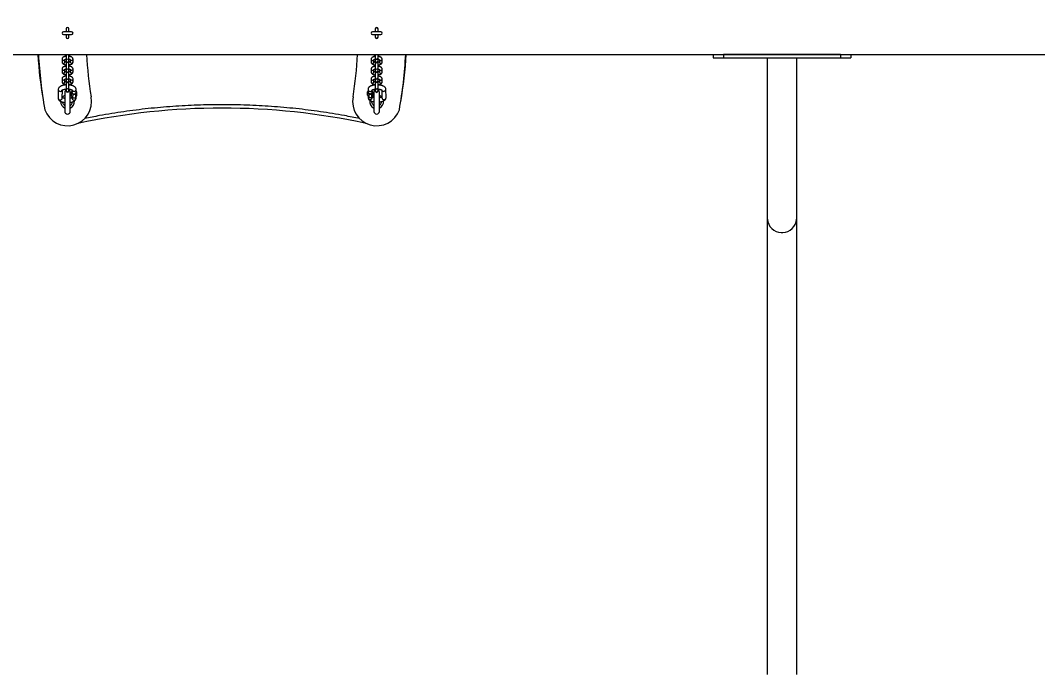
# Model space of a CAD drawing. Header units: millimetres. Extents: x 7072 to 16720, y -5282 to 3540.
# Drawn here: x 10163 to 11644, y -993 to -40 of the extents above; entities that cross this region are included whole.
import ezdxf

# ---------------------------------------------------------------- set-up
doc = ezdxf.new("R2010")
doc.units = ezdxf.units.MM
for name, color, linetype in [('DIKOM_ОБЪЕКТ', 7, 'Continuous'), ('DIKOM_РАЗМЕР_ЗОНА', 7, 'Continuous'), ('DIKOM_РАЗМЕР_ОБЪЕКТА', 7, 'Continuous')]:
    doc.layers.add(name, color=color, linetype=linetype)
doc.styles.add('style1', font='arial.ttf', dxfattribs={"width": 0.8})
doc.dimstyles.new('1-50', dxfattribs={"dimtxt": 300, "dimasz": 200, "dimexe": 100, "dimexo": 0, "dimgap": 100, "dimtad": 1, "dimtxsty": 'style1', "dimcen": 200, "dimclrd": 7, "dimclre": 7, "dimclrt": 7, "dimadec": 1, "dimazin": 2, "dimtfac": 1, "dimtmove": 0, "dimatfit": 2, "dimfxl": 0, "dimlwd": 25, "dimlwe": 18, "dimarcsym": 0})

# ---------------------------------------------------------------- blocks, each defined once
blk = doc.blocks.new('*D12')
at = {"layer": 'Defpoints', "color": 0, "transparency": 16777216}
for p in [(8142.7, 990.2), (13719.8, 990.2), (13433.3, -2520.2)]:
    blk.add_point(p, dxfattribs=at)
at = {"layer": 'DIKOM_РАЗМЕР_ОБЪЕКТА', "color": 7, "lineweight": 18, "transparency": 16777216}
for p, q in [((13719.8, 990.2), (8042.7, 990.2)), ((13433.3, -2520.2), (8042.7, -2520.2))]:
    blk.add_line(p, q, dxfattribs=at)
at = {"layer": 'DIKOM_РАЗМЕР_ОБЪЕКТА', "color": 7, "lineweight": 25, "transparency": 16777216}
blk.add_line((8142.7, -2320.2), (8142.7, 790.2), dxfattribs=at)
at = {"layer": 'DIKOM_РАЗМЕР_ОБЪЕКТА', "color": 7, "transparency": 16777216}
for points in [[(8109.4, 790.2), (8176, 790.2), (8142.7, 990.2)], [(8109.4, -2320.2), (8176, -2320.2), (8142.7, -2520.2)]]:
    blk.add_solid(points, dxfattribs=at)
at = {"layer": 'DIKOM_РАЗМЕР_ОБЪЕКТА', "color": 7, "transparency": 16777216, "insert": (7889.4, -769.8), "char_height": 300, "attachment_point": 5, "rotation": 90, "style": 'style1'}
blk.add_mtext('3500', dxfattribs=at)
blk = doc.blocks.new('*D9')
at = {"layer": 'Defpoints', "color": 0, "transparency": 16777216}
for p in [(7522.1, 3540.2), (10508.7, 3540.2), (13173.7, -4520.2)]:
    blk.add_point(p, dxfattribs=at)
at = {"layer": 'DIKOM_РАЗМЕР_ЗОНА', "color": 7, "lineweight": 18, "transparency": 16777216}
for p, q in [((10508.7, 3540.2), (7422.1, 3540.2)), ((13173.7, -4520.2), (7422.1, -4520.2))]:
    blk.add_line(p, q, dxfattribs=at)
at = {"layer": 'DIKOM_РАЗМЕР_ЗОНА', "color": 7, "lineweight": 25, "transparency": 16777216}
blk.add_line((7522.1, -4320.2), (7522.1, 3340.2), dxfattribs=at)
at = {"layer": 'DIKOM_РАЗМЕР_ЗОНА', "color": 7, "transparency": 16777216}
for points in [[(7488.7, 3340.2), (7555.4, 3340.2), (7522.1, 3540.2)], [(7488.7, -4320.2), (7555.4, -4320.2), (7522.1, -4520.2)]]:
    blk.add_solid(points, dxfattribs=at)
at = {"layer": 'DIKOM_РАЗМЕР_ЗОНА', "color": 7, "transparency": 16777216, "insert": (7268.9, -769.8), "char_height": 300, "attachment_point": 5, "rotation": 90, "style": 'style1'}
blk.add_mtext('8050', dxfattribs=at)
blk = doc.blocks.new('*D10')
at = {"layer": 'Defpoints', "color": 0, "transparency": 16777216}
for p in [(15219.8, -409.8), (9157.1, -867), (15219.8, -3762.7)]:
    blk.add_point(p, dxfattribs=at)
at = {"layer": 'DIKOM_РАЗМЕР_ОБЪЕКТА', "color": 7, "lineweight": 18, "transparency": 16777216}
for p, q in [((15219.8, -409.8), (15219.8, -3862.7)), ((9157.1, -867), (9157.1, -3862.7))]:
    blk.add_line(p, q, dxfattribs=at)
at = {"layer": 'DIKOM_РАЗМЕР_ОБЪЕКТА', "color": 7, "lineweight": 25, "transparency": 16777216}
blk.add_line((9357.1, -3762.7), (15019.8, -3762.7), dxfattribs=at)
at = {"layer": 'DIKOM_РАЗМЕР_ОБЪЕКТА', "color": 7, "transparency": 16777216}
for points in [[(9357.1, -3729.4), (9357.1, -3796.1), (9157.1, -3762.7)], [(15019.8, -3729.4), (15019.8, -3796.1), (15219.8, -3762.7)]]:
    blk.add_solid(points, dxfattribs=at)
at = {"layer": 'DIKOM_РАЗМЕР_ОБЪЕКТА', "color": 7, "transparency": 16777216, "insert": (13481.1, -3509.6), "char_height": 300, "attachment_point": 5, "style": 'style1'}
blk.add_mtext('6100', dxfattribs=at)
blk = doc.blocks.new('*D11')
at = {"layer": 'Defpoints', "color": 0, "transparency": 16777216}
for p in [(16719.8, -909.8), (9157.1, -2051), (16719.8, -5182.1)]:
    blk.add_point(p, dxfattribs=at)
at = {"layer": 'DIKOM_РАЗМЕР_ЗОНА', "color": 7, "lineweight": 18, "transparency": 16777216}
for p, q in [((16719.8, -909.8), (16719.8, -5282.1)), ((9157.1, -2051), (9157.1, -5282.1))]:
    blk.add_line(p, q, dxfattribs=at)
at = {"layer": 'DIKOM_РАЗМЕР_ЗОНА', "color": 7, "lineweight": 25, "transparency": 16777216}
blk.add_line((9357.1, -5182.1), (16519.8, -5182.1), dxfattribs=at)
at = {"layer": 'DIKOM_РАЗМЕР_ЗОНА', "color": 7, "transparency": 16777216}
for points in [[(9357.1, -5148.8), (9357.1, -5215.4), (9157.1, -5182.1)], [(16519.8, -5148.8), (16519.8, -5215.4), (16719.8, -5182.1)]]:
    blk.add_solid(points, dxfattribs=at)
at = {"layer": 'DIKOM_РАЗМЕР_ЗОНА', "color": 7, "transparency": 16777216, "insert": (13481.1, -4928.9), "char_height": 300, "attachment_point": 5, "style": 'style1'}
blk.add_mtext('7600', dxfattribs=at)

msp = doc.modelspace()

# ---------------------------------------------------------------- linework, layer by layer
at = {"layer": 'DIKOM_ОБЪЕКТ', "color": 7, "linetype": 'Continuous', "lineweight": 15}
for p, q in [((10237.753, -56.803), (10225.753, -56.803)), ((10229.753, -52.803), (10229.753, -56.803)), ((10233.753, -56.803), (10233.753, -52.803)), ((10687.753, -56.803), (10675.753, -56.803)), ((10679.753, -52.803), (10679.753, -56.803)), ((10683.753, -56.803), (10683.753, -52.803)), ((10225.753, -60.803), (10237.753, -60.803)), ((10229.753, -60.803), (10229.753, -64.803)), ((10233.753, -64.803), (10233.753, -60.803)), ((10675.753, -60.803), (10687.753, -60.803)), ((10679.753, -60.803), (10679.753, -64.803)), ((10683.753, -64.803), (10683.753, -60.803)), ((9646.772, -89.778), (13206.753, -89.778)), ((10223.753, -96.696), (10223.753, -101.004)), ((10227.753, -101.004), (10227.753, -97.241)), ((10229.753, -89.778), (10229.753, -95.116)), ((10229.753, -95.116), (10229.753, -99.424)), ((10229.753, -99.424), (10229.753, -99.824)), ((10229.753, -99.824), (10229.753, -109.476)), ((10233.753, -95.116), (10233.753, -89.778)), ((10233.753, -99.424), (10233.753, -95.116)), ((10233.753, -99.824), (10233.753, -99.424)), ((10233.753, -109.476), (10233.753, -99.824)), ((10235.753, -97.243), (10235.753, -101.004)), ((10239.753, -101.004), (10239.753, -96.696)), ((10673.753, -96.895), (10673.753, -101.203)), ((10677.753, -101.203), (10677.753, -97.44)), ((10679.753, -89.778), (10679.753, -95.316)), ((10679.753, -95.316), (10679.753, -99.624)), ((10679.753, -99.624), (10679.753, -100.023)), ((10679.753, -100.023), (10679.753, -109.675)), ((10683.753, -95.316), (10683.753, -89.778)), ((10683.753, -99.624), (10683.753, -95.316)), ((10683.753, -100.023), (10683.753, -99.624)), ((10683.753, -109.675), (10683.753, -100.023)), ((10685.753, -97.442), (10685.753, -101.203)), ((10689.753, -101.203), (10689.753, -96.895)), ((11171.753, -89.778), (11171.753, -94.778)), ((11171.753, -94.778), (11186.753, -94.778)), ((11186.753, -89.778), (11186.753, -94.778)), ((11356.753, -89.778), (11186.753, -89.778)), ((11186.753, -94.778), (11356.753, -94.778)), ((11250.753, -163.565), (11250.753, -94.778)), ((11292.753, -94.778), (11292.753, -163.565)), ((11356.753, -89.778), (11356.753, -94.778)), ((11356.753, -94.778), (11371.753, -94.778)), ((11371.753, -89.778), (11371.753, -94.778)), ((10223.753, -111.055), (10223.753, -115.363)), ((10227.753, -115.363), (10227.753, -111.6)), ((10229.753, -109.476), (10229.753, -113.783)), ((10229.753, -113.783), (10229.753, -114.183)), ((10229.753, -114.183), (10229.753, -123.835)), ((10233.753, -113.783), (10233.753, -109.476)), ((10233.753, -114.183), (10233.753, -113.783)), ((10233.753, -123.835), (10233.753, -114.183)), ((10235.753, -111.602), (10235.753, -115.363)), ((10239.753, -115.363), (10239.753, -111.055)), ((10673.753, -111.254), (10673.753, -115.562)), ((10677.753, -115.562), (10677.753, -111.8)), ((10679.753, -109.675), (10679.753, -113.983)), ((10679.753, -113.983), (10679.753, -114.383)), ((10679.753, -114.383), (10679.753, -124.034)), ((10683.753, -113.983), (10683.753, -109.675)), ((10683.753, -114.383), (10683.753, -113.983)), ((10683.753, -124.034), (10683.753, -114.383)), ((10685.753, -111.801), (10685.753, -115.562)), ((10689.753, -115.562), (10689.753, -111.254)), ((10223.753, -125.414), (10223.753, -129.722)), ((10227.753, -129.722), (10227.753, -125.959)), ((10229.753, -123.835), (10229.753, -128.142)), ((10229.753, -128.142), (10229.753, -128.542)), ((10229.753, -128.542), (10229.753, -138.194)), ((10233.753, -128.142), (10233.753, -123.835)), ((10233.753, -128.542), (10233.753, -128.142)), ((10233.753, -138.194), (10233.753, -128.542)), ((10235.753, -125.961), (10235.753, -129.722)), ((10239.753, -129.722), (10239.753, -125.414)), ((10673.753, -125.614), (10673.753, -129.921)), ((10677.753, -129.921), (10677.753, -126.159)), ((10679.753, -124.034), (10679.753, -128.342)), ((10679.753, -128.342), (10679.753, -128.742)), ((10679.753, -128.742), (10679.753, -138.393)), ((10683.753, -128.342), (10683.753, -124.034)), ((10683.753, -128.742), (10683.753, -128.342)), ((10683.753, -138.393), (10683.753, -128.742)), ((10685.753, -126.161), (10685.753, -129.921)), ((10689.753, -129.921), (10689.753, -125.614)), ((10218.324, -140.887), (10218.157, -153.387)), ((10224.156, -153.467), (10224.315, -141.62)), ((10227.753, -144.803), (10227.753, -172.803)), ((10229.753, -138.194), (10229.753, -142.502)), ((10229.753, -142.502), (10229.753, -142.902)), ((10233.753, -142.502), (10233.753, -138.194)), ((10233.753, -142.902), (10233.753, -142.502)), ((10235.753, -172.803), (10235.753, -144.803)), ((10237.249, -144.638), (10237.18, -149.785)), ((10238.297, -142.953), (10237.249, -144.638)), ((10237.249, -144.638), (10239.26, -147.884)), ((10238.315, -141.613), (10238.275, -144.606)), ((10239.26, -147.884), (10239.192, -153.031)), ((10239.26, -147.884), (10243.286, -147.893)), ((10243.286, -147.893), (10243.217, -153.04)), ((10243.286, -147.893), (10245.3, -144.655)), ((10244.274, -144.686), (10244.324, -141.01)), ((10245.3, -144.655), (10244.296, -143.035)), ((10245.231, -149.802), (10245.3, -144.655)), ((10669.209, -142.742), (10668.206, -144.369)), ((10668.206, -144.369), (10670.218, -147.632)), ((10668.275, -149.273), (10668.206, -144.369)), ((10669.183, -140.903), (10669.232, -144.406)), ((10670.218, -147.632), (10674.243, -147.626)), ((10670.218, -147.632), (10670.286, -152.536)), ((10674.243, -147.626), (10676.257, -144.358)), ((10674.243, -147.626), (10674.312, -152.53)), ((10675.231, -144.321), (10675.193, -141.596)), ((10676.257, -144.358), (10675.208, -142.656)), ((10676.257, -144.358), (10676.326, -149.262)), ((10677.753, -144.803), (10677.753, -172.803)), ((10679.753, -138.393), (10679.753, -142.701)), ((10679.753, -142.701), (10679.753, -143.101)), ((10683.753, -142.701), (10683.753, -138.393)), ((10683.753, -143.101), (10683.753, -142.701)), ((10685.753, -172.803), (10685.753, -144.803)), ((10689.193, -141.613), (10689.35, -152.784)), ((10695.349, -152.7), (10695.182, -140.791)), ((10227.05, -153.75), (10227.753, -153.09)), ((10236.22, -153.529), (10235.753, -153.09)), ((10237.18, -149.785), (10239.192, -153.031)), ((10238.184, -151.405), (10238.157, -153.429)), ((10239.192, -153.031), (10243.217, -153.04)), ((10243.217, -153.04), (10245.231, -149.802)), ((10244.156, -153.51), (10244.183, -151.487)), ((10668.275, -149.273), (10670.286, -152.536)), ((10669.324, -150.975), (10669.35, -152.812)), ((10670.286, -152.536), (10674.312, -152.53)), ((10674.312, -152.53), (10676.326, -149.262)), ((10675.35, -152.728), (10675.324, -150.889)), ((11250.753, -329.704), (11250.753, -163.565)), ((11292.753, -163.565), (11292.753, -329.704)), ((11250.753, -992.883), (11250.753, -329.704)), ((11292.753, -329.704), (11292.753, -992.883)), ((11270.753, -349.023), (11272.753, -349.023))]:
    msp.add_line(p, q, dxfattribs=at)
at = {"layer": 'DIKOM_ОБЪЕКТ', "color": 7, "linetype": 'Continuous', "lineweight": 15, "flags": 128}
for points in [[(10235.74, -149.632), (10237.429, -150.57), (10237.863, -150.886)], [(10675.327, -151.141), (10676.077, -150.57), (10677.766, -149.632)]]:
    msp.add_lwpolyline(points, dxfattribs=at)
at = {"layer": 'DIKOM_ОБЪЕКТ', "color": 7, "linetype": 'Continuous', "lineweight": 15}
for centre, radius, start, end in [((10225.753, -58.803), 2, 90, 270), ((10231.753, -52.803), 2, 0, 180), ((10237.753, -58.803), 2, 270, 90), ((10675.753, -58.803), 2, 90, 270), ((10681.753, -52.803), 2, 0, 180), ((10687.753, -58.803), 2, 270, 90), ((10231.753, -64.803), 2, 180, 0), ((10681.753, -64.803), 2, 180, 0), ((10746.595, -58.803), 558.861, 183.177246, 190.319227), ((10814.562, -58.816), 625.848, 182.835655, 190.276485), ((10225.765, -96.578), 2.016, 183.496278, 335.406887), ((10225.753, -100.911), 2.002, 182.653261, 357.346739), ((10231.753, -95.005), 2.003, 183.179534, 356.820466), ((10231.689, -99.355), 1.937, 182.047763, 271.903809), ((10231.753, -99.824), 2, 180, 0), ((10231.818, -99.355), 1.937, 268.092996, 357.962247), ((10237.753, -100.911), 2.002, 182.64881, 357.35119), ((10237.741, -96.579), 2.015, 204.882915, 356.828102), ((10838.361, -60.429), 579.564, 182.902674, 189.070623), ((10075.145, -60.429), 579.564, 350.929377, 357.097326), ((10675.765, -96.778), 2.016, 183.496278, 335.406887), ((10675.753, -101.092), 2.003, 183.178925, 356.821075), ((10681.753, -95.205), 2.003, 183.179534, 356.820466), ((10681.689, -99.555), 1.937, 182.038273, 271.913299), ((10681.753, -100.023), 2, 180, 0), ((10681.818, -99.555), 1.937, 268.093366, 357.961877), ((10687.753, -101.11), 2.002, 182.64881, 357.35119), ((10687.741, -96.778), 2.015, 204.888888, 356.82213), ((10098.944, -58.816), 625.848, 349.723515, 357.164345), ((10166.912, -58.803), 558.861, 349.680773, 356.822754), ((10225.767, -110.924), 2.018, 183.883749, 337.903049), ((10225.753, -115.27), 2.002, 182.653566, 357.346434), ((10231.753, -109.364), 2.003, 183.178925, 356.821075), ((10231.689, -113.714), 1.937, 182.048188, 271.904296), ((10231.753, -114.183), 2, 180, 0), ((10231.818, -113.714), 1.937, 268.092508, 357.961822), ((10237.753, -115.27), 2.002, 182.649115, 357.350885), ((10237.741, -110.938), 2.015, 204.881819, 356.829198), ((10675.765, -111.137), 2.016, 183.496278, 335.406887), ((10675.753, -115.451), 2.003, 183.179534, 356.820466), ((10681.753, -109.564), 2.003, 183.179534, 356.820466), ((10681.689, -113.914), 1.937, 182.037393, 271.914179), ((10681.753, -114.383), 2, 180, 0), ((10681.818, -113.914), 1.937, 268.092485, 357.962757), ((10687.753, -115.47), 2.002, 182.649115, 357.350885), ((10687.741, -111.137), 2.015, 204.887791, 356.823226), ((10225.767, -125.283), 2.018, 183.883227, 337.902713), ((10225.753, -129.629), 2.002, 182.653261, 357.346739), ((10231.753, -123.724), 2.003, 183.179534, 356.820466), ((10231.689, -128.073), 1.937, 182.047763, 271.903809), ((10231.753, -128.542), 2, 180, 0), ((10231.818, -128.074), 1.937, 268.092996, 357.962247), ((10237.753, -129.629), 2.002, 182.64881, 357.35119), ((10237.741, -125.297), 2.015, 204.882915, 356.828102), ((10675.767, -125.482), 2.018, 183.887289, 337.898651), ((10675.753, -129.81), 2.003, 183.179839, 356.820161), ((10681.753, -123.923), 2.003, 183.179534, 356.820466), ((10681.689, -128.273), 1.937, 182.037903, 271.913668), ((10681.753, -128.742), 2, 180, 0), ((10681.818, -128.273), 1.937, 268.092996, 357.962247), ((10687.753, -129.829), 2.002, 182.649725, 357.350275), ((10687.741, -125.497), 2.015, 204.888888, 356.82213), ((10221.208, -140.835), 2.884, 181.019373, 272.290646), ((10221.398, -140.746), 2.972, 268.558499, 338.42168), ((10231.753, -144.803), 4, 120, 180), ((10231.753, -138.083), 2.003, 183.179839, 356.820161), ((10231.689, -142.432), 1.937, 182.047279, 271.905205), ((10231.753, -142.902), 2, 180, 0), ((10231.818, -142.433), 1.937, 268.091599, 357.962731), ((10231.753, -144.803), 4, 0, 60), ((10241.175, -144.537), 2.901, 181.366344, 271.946084), ((10241.262, -140.778), 2.982, 200.88207, 271.172733), ((10241.4, -144.562), 2.877, 267.470647, 357.525095), ((10241.45, -140.886), 2.876, 267.471863, 357.555627), ((10672.199, -140.684), 3.024, 184.015338, 336.464698), ((10672.23, -144.233), 3.003, 183.304386, 358.307044), ((10681.753, -144.803), 4, 120, 180), ((10681.753, -138.282), 2.003, 183.178925, 356.821075), ((10681.689, -142.632), 1.937, 182.038328, 271.914156), ((10681.753, -143.101), 2, 180, 0), ((10681.818, -142.632), 1.937, 268.092508, 357.961822), ((10681.753, -144.803), 4, 0, 60), ((10692.161, -140.656), 3.024, 204.020648, 357.472165), ((10231.753, -158.803), 35, 199.465954, 11.544855), ((10221.058, -153.317), 2.902, 181.377784, 271.93859), ((10221.282, -153.343), 2.877, 267.476018, 357.524877), ((10231.753, -158.803), 10, 177.317465, 246.502662), ((10231.753, -158.803), 10, 113.497338, 139.295614), ((10231.753, -158.803), 10, 293.497338, 6.471308), ((10241.157, -153.327), 3.003, 181.95266, 357.157696), ((10681.753, -158.803), 35, 168.455145, 340.534046), ((10672.349, -152.643), 3.002, 182.513528, 358.372131), ((10681.753, -158.803), 10, 169.512412, 246.502662), ((10681.753, -158.803), 10, 42.228599, 66.502662), ((10681.753, -158.803), 10, 293.497338, 7.085971), ((10692.348, -152.611), 3.003, 183.304994, 358.306436), ((10231.753, -172.803), 4, 180, 0), ((10456.753, -1168.076), 1000, 77.888946, 102.111054), ((10681.753, -172.803), 4, 180, 0), ((11270.386, -329.39), 19.636, 180.916288, 271.070273), ((11273.056, -329.325), 19.7, 269.117559, 358.896563)]:
    msp.add_arc(centre, radius, start, end, dxfattribs=at)
for points, knots in [([(10223.784, -101.009), (10223.776, -101.106), (10223.739, -101.53), (10224.003, -102.253), (10224.535, -103.046), (10225.259, -103.657), (10226.173, -104.17), (10227.212, -104.56), (10228.292, -104.827), (10229.124, -104.976), (10229.595, -105.026), (10229.753, -105.043)], [0, 0, 0, 0, 0.03754097, 0.16394087, 0.28703761, 0.42469037, 0.55749569, 0.71724265, 0.84799108, 0.948792, 1, 1, 1, 1]), ([(10229.753, -92.653), (10229.708, -92.657), (10229.335, -92.695), (10228.657, -92.803), (10227.734, -93.002), (10226.854, -93.268), (10226.025, -93.61), (10225.268, -94.043), (10224.607, -94.591), (10224.097, -95.278), (10223.784, -96.007), (10223.785, -96.498), (10223.785, -96.699)], [0, 0, 0, 0, 0.01450372, 0.11982518, 0.22639649, 0.33893065, 0.45510612, 0.57519694, 0.69683085, 0.81205972, 0.92330778, 1, 1, 1, 1]), ([(10226.176, -89.778), (10226.543, -89.93), (10227.22, -90.21), (10228.293, -90.467), (10229.124, -90.617), (10229.595, -90.667), (10229.753, -90.684)], [0, 0, 0, 0, 0.35303701, 0.65219631, 0.8828316, 1, 1, 1, 1]), ([(10227.538, -97.367), (10227.535, -97.369), (10227.527, -97.376), (10227.708, -97.252), (10228.073, -97.089), (10228.624, -96.908), (10229.199, -96.771), (10229.612, -96.709), (10229.753, -96.688)], [0, 0, 0, 0, 0.08982792, 0.27411338, 0.46861721, 0.6658054, 0.88586776, 1, 1, 1, 1]), ([(10229.753, -101.01), (10229.624, -100.992), (10229.26, -100.94), (10228.731, -100.817), (10228.207, -100.66), (10227.855, -100.517), (10227.744, -100.453), (10227.707, -100.432)], [0, 0, 0, 0, 0.13790733, 0.38785565, 0.63942532, 0.8819286, 1, 1, 1, 1]), ([(10233.753, -90.687), (10233.798, -90.683), (10234.171, -90.646), (10234.85, -90.537), (10235.771, -90.337), (10236.607, -90.092), (10237.095, -89.877), (10237.321, -89.778)], [0, 0, 0, 0, 0.03332107, 0.27484325, 0.51928215, 0.77744436, 1, 1, 1, 1]), ([(10239.721, -96.693), (10239.73, -96.595), (10239.768, -96.17), (10239.503, -95.447), (10238.971, -94.654), (10238.247, -94.042), (10237.333, -93.529), (10236.295, -93.14), (10235.214, -92.873), (10234.382, -92.724), (10233.912, -92.673), (10233.753, -92.656)], [0, 0, 0, 0, 0.03788613, 0.16424695, 0.28729602, 0.42489922, 0.5576376, 0.71734426, 0.84802286, 0.94878637, 1, 1, 1, 1]), ([(10233.753, -96.689), (10233.882, -96.708), (10234.246, -96.76), (10234.774, -96.882), (10235.303, -97.04), (10235.7, -97.207), (10235.926, -97.328), (10236.005, -97.405), (10235.987, -97.383), (10235.987, -97.382)], [0, 0, 0, 0, 0.10309782, 0.28981865, 0.47779627, 0.65902939, 0.83068245, 0.99366824, 1, 1, 1, 1]), ([(10235.753, -100.459), (10235.648, -100.509), (10235.428, -100.615), (10234.879, -100.791), (10234.308, -100.929), (10233.894, -100.991), (10233.753, -101.012)], [0, 0, 0, 0, 0.25337275, 0.53042974, 0.83956715, 1, 1, 1, 1]), ([(10233.753, -105.047), (10233.798, -105.042), (10234.171, -105.005), (10234.849, -104.896), (10235.772, -104.698), (10236.652, -104.432), (10237.481, -104.09), (10238.238, -103.656), (10238.899, -103.109), (10239.41, -102.422), (10239.722, -101.691), (10239.722, -101.199), (10239.722, -100.998)], [0, 0, 0, 0, 0.01452235, 0.11978157, 0.22631398, 0.33882754, 0.45494254, 0.57498685, 0.69658833, 0.81177649, 0.92297679, 1, 1, 1, 1]), ([(10673.785, -101.208), (10673.776, -101.306), (10673.739, -101.729), (10674.003, -102.452), (10674.535, -103.245), (10675.259, -103.857), (10676.173, -104.37), (10677.212, -104.759), (10678.292, -105.026), (10679.124, -105.175), (10679.595, -105.226), (10679.753, -105.243)], [0, 0, 0, 0, 0.03754089, 0.16393867, 0.28703714, 0.42469115, 0.55749503, 0.71724166, 0.84796852, 0.9487921, 1, 1, 1, 1]), ([(10679.753, -92.852), (10679.708, -92.857), (10679.335, -92.894), (10678.657, -93.003), (10677.734, -93.201), (10676.854, -93.467), (10676.025, -93.809), (10675.268, -94.243), (10674.607, -94.79), (10674.097, -95.477), (10673.784, -96.207), (10673.785, -96.698), (10673.785, -96.898)], [0, 0, 0, 0, 0.01450372, 0.11982518, 0.22639649, 0.33893065, 0.45510612, 0.57519694, 0.69683085, 0.81205972, 0.92330778, 1, 1, 1, 1]), ([(10675.812, -89.778), (10675.918, -89.841), (10676.359, -90.102), (10677.216, -90.395), (10678.291, -90.668), (10679.124, -90.816), (10679.595, -90.866), (10679.753, -90.883)], [0, 0, 0, 0, 0.1028551, 0.42673195, 0.69176703, 0.89617859, 1, 1, 1, 1]), ([(10677.538, -97.566), (10677.535, -97.568), (10677.527, -97.576), (10677.708, -97.451), (10678.073, -97.288), (10678.624, -97.108), (10679.199, -96.97), (10679.612, -96.908), (10679.753, -96.887)], [0, 0, 0, 0, 0.08982741, 0.27411181, 0.46861452, 0.66580159, 0.8858167, 1, 1, 1, 1]), ([(10679.753, -101.209), (10679.624, -101.191), (10679.26, -101.139), (10678.731, -101.017), (10678.207, -100.86), (10677.854, -100.716), (10677.743, -100.652), (10677.707, -100.631)], [0, 0, 0, 0, 0.1379702, 0.38785169, 0.63941683, 0.881956, 1, 1, 1, 1]), ([(10683.753, -90.887), (10683.798, -90.882), (10684.171, -90.845), (10684.849, -90.736), (10685.773, -90.539), (10686.648, -90.268), (10687.299, -90.021), (10687.622, -89.826), (10687.703, -89.778)], [0, 0, 0, 0, 0.02936484, 0.24259823, 0.45836113, 0.68619638, 0.92140374, 1, 1, 1, 1]), ([(10689.721, -96.893), (10689.73, -96.795), (10689.767, -96.37), (10689.503, -95.646), (10688.971, -94.853), (10688.247, -94.241), (10687.333, -93.729), (10686.295, -93.339), (10685.214, -93.072), (10684.382, -92.923), (10683.912, -92.873), (10683.753, -92.856)], [0, 0, 0, 0, 0.03788541, 0.16424201, 0.28729227, 0.4248968, 0.55765295, 0.71734395, 0.84802238, 0.94880972, 1, 1, 1, 1]), ([(10683.753, -96.889), (10683.883, -96.907), (10684.247, -96.959), (10684.774, -97.082), (10685.303, -97.239), (10685.7, -97.406), (10685.926, -97.527), (10686.007, -97.605), (10685.987, -97.583), (10685.986, -97.582)], [0, 0, 0, 0, 0.10309801, 0.28981917, 0.47779206, 0.65903147, 0.83068484, 0.99367092, 1, 1, 1, 1]), ([(10685.753, -100.658), (10685.648, -100.708), (10685.428, -100.814), (10684.88, -100.991), (10684.308, -101.128), (10683.894, -101.19), (10683.753, -101.211)], [0, 0, 0, 0, 0.25337275, 0.53042974, 0.83956715, 1, 1, 1, 1]), ([(10683.753, -105.246), (10683.798, -105.241), (10684.171, -105.204), (10684.849, -105.096), (10685.772, -104.897), (10686.652, -104.631), (10687.482, -104.289), (10688.238, -103.855), (10688.899, -103.308), (10689.41, -102.621), (10689.722, -101.891), (10689.722, -101.399), (10689.722, -101.198)], [0, 0, 0, 0, 0.01449849, 0.11978302, 0.22631655, 0.33880943, 0.45494401, 0.57498959, 0.6965782, 0.81176757, 0.92297598, 1, 1, 1, 1]), ([(10223.784, -115.368), (10223.776, -115.465), (10223.739, -115.889), (10224.003, -116.612), (10224.535, -117.405), (10225.259, -118.017), (10226.173, -118.529), (10227.212, -118.919), (10228.292, -119.186), (10229.124, -119.335), (10229.595, -119.385), (10229.753, -119.402)], [0, 0, 0, 0, 0.0375434, 0.1639431, 0.28703963, 0.42469216, 0.55749608, 0.71724278, 0.84799099, 0.94879174, 1, 1, 1, 1]), ([(10229.753, -107.012), (10229.708, -107.017), (10229.335, -107.054), (10228.657, -107.162), (10227.734, -107.361), (10226.854, -107.627), (10226.025, -107.969), (10225.268, -108.403), (10224.607, -108.95), (10224.097, -109.637), (10223.784, -110.367), (10223.785, -110.857), (10223.785, -111.058)], [0, 0, 0, 0, 0.0145034, 0.11982526, 0.22639652, 0.33893149, 0.45510786, 0.57519663, 0.69683049, 0.81205939, 0.92330781, 1, 1, 1, 1]), ([(10227.538, -111.726), (10227.535, -111.728), (10227.527, -111.735), (10227.708, -111.611), (10228.073, -111.448), (10228.624, -111.268), (10229.199, -111.13), (10229.612, -111.068), (10229.753, -111.047)], [0, 0, 0, 0, 0.08982793, 0.27411225, 0.46861603, 0.66580417, 0.8858678, 1, 1, 1, 1]), ([(10229.753, -115.369), (10229.624, -115.351), (10229.26, -115.299), (10228.731, -115.176), (10228.207, -115.019), (10227.855, -114.876), (10227.744, -114.812), (10227.707, -114.791)], [0, 0, 0, 0, 0.13790595, 0.38785589, 0.63942547, 0.88192865, 1, 1, 1, 1]), ([(10239.721, -111.052), (10239.73, -110.954), (10239.768, -110.53), (10239.503, -109.806), (10238.971, -109.013), (10238.247, -108.401), (10237.333, -107.888), (10236.295, -107.499), (10235.214, -107.232), (10234.382, -107.083), (10233.912, -107.032), (10233.753, -107.015)], [0, 0, 0, 0, 0.03789035, 0.16424844, 0.28729915, 0.42490044, 0.55763962, 0.71734583, 0.84802407, 0.9487873, 1, 1, 1, 1]), ([(10233.753, -111.049), (10233.882, -111.067), (10234.246, -111.119), (10234.774, -111.241), (10235.303, -111.399), (10235.7, -111.566), (10235.926, -111.687), (10236.005, -111.765), (10235.987, -111.742), (10235.987, -111.741)], [0, 0, 0, 0, 0.10309863, 0.28981914, 0.47779496, 0.65902931, 0.83068208, 0.99366759, 1, 1, 1, 1]), ([(10235.753, -114.818), (10235.648, -114.868), (10235.428, -114.974), (10234.879, -115.15), (10234.308, -115.288), (10233.894, -115.35), (10233.753, -115.371)], [0, 0, 0, 0, 0.25337924, 0.53043603, 0.83956727, 1, 1, 1, 1]), ([(10233.753, -119.406), (10233.798, -119.401), (10234.171, -119.364), (10234.849, -119.255), (10235.772, -119.057), (10236.652, -118.791), (10237.481, -118.449), (10238.238, -118.015), (10238.899, -117.468), (10239.41, -116.781), (10239.722, -116.05), (10239.722, -115.559), (10239.722, -115.357)], [0, 0, 0, 0, 0.01452205, 0.11978173, 0.22631357, 0.33882632, 0.45494224, 0.57498659, 0.69658959, 0.81177388, 0.9229761, 1, 1, 1, 1]), ([(10673.785, -115.568), (10673.776, -115.665), (10673.739, -116.089), (10674.003, -116.811), (10674.535, -117.604), (10675.259, -118.216), (10676.173, -118.729), (10677.212, -119.118), (10678.292, -119.385), (10679.124, -119.534), (10679.595, -119.585), (10679.753, -119.602)], [0, 0, 0, 0, 0.03754334, 0.16394285, 0.28703918, 0.4246915, 0.55749522, 0.71724166, 0.84796836, 0.94879182, 1, 1, 1, 1]), ([(10679.753, -107.212), (10679.708, -107.216), (10679.335, -107.253), (10678.657, -107.362), (10677.734, -107.56), (10676.854, -107.826), (10676.025, -108.168), (10675.268, -108.602), (10674.607, -109.15), (10674.097, -109.836), (10673.784, -110.566), (10673.785, -111.057), (10673.785, -111.257)], [0, 0, 0, 0, 0.0145034, 0.11982524, 0.22639647, 0.3389298, 0.45510798, 0.57519673, 0.69683056, 0.81205943, 0.92330783, 1, 1, 1, 1]), ([(10677.538, -111.925), (10677.535, -111.928), (10677.527, -111.935), (10677.708, -111.81), (10678.073, -111.647), (10678.624, -111.467), (10679.199, -111.329), (10679.612, -111.267), (10679.753, -111.246)], [0, 0, 0, 0, 0.08982741, 0.27411068, 0.46861335, 0.66580036, 0.88581673, 1, 1, 1, 1]), ([(10679.753, -115.569), (10679.624, -115.55), (10679.26, -115.498), (10678.731, -115.376), (10678.207, -115.219), (10677.854, -115.075), (10677.743, -115.011), (10677.707, -114.99)], [0, 0, 0, 0, 0.13797229, 0.3878544, 0.63941842, 0.88195653, 1, 1, 1, 1]), ([(10689.721, -111.252), (10689.73, -111.154), (10689.767, -110.729), (10689.503, -110.005), (10688.971, -109.212), (10688.247, -108.601), (10687.333, -108.088), (10686.295, -107.698), (10685.214, -107.431), (10684.382, -107.282), (10683.912, -107.232), (10683.753, -107.215)], [0, 0, 0, 0, 0.03788966, 0.16424359, 0.28729554, 0.42489823, 0.55765524, 0.71734409, 0.84802366, 0.94881028, 1, 1, 1, 1]), ([(10683.753, -111.248), (10683.883, -111.266), (10684.247, -111.318), (10684.774, -111.441), (10685.303, -111.598), (10685.7, -111.765), (10685.926, -111.886), (10686.007, -111.964), (10685.987, -111.942), (10685.986, -111.941)], [0, 0, 0, 0, 0.10309817, 0.28981785, 0.47779282, 0.65902636, 0.83067837, 0.99366315, 1, 1, 1, 1]), ([(10685.753, -115.017), (10685.648, -115.068), (10685.428, -115.173), (10684.88, -115.35), (10684.308, -115.487), (10683.894, -115.549), (10683.753, -115.57)], [0, 0, 0, 0, 0.25337924, 0.53043603, 0.83956727, 1, 1, 1, 1]), ([(10683.753, -119.605), (10683.798, -119.601), (10684.171, -119.564), (10684.849, -119.455), (10685.772, -119.256), (10686.652, -118.99), (10687.482, -118.648), (10688.238, -118.215), (10688.899, -117.667), (10689.41, -116.98), (10689.722, -116.25), (10689.722, -115.758), (10689.722, -115.557)], [0, 0, 0, 0, 0.01449818, 0.11978212, 0.22631501, 0.33880862, 0.45494405, 0.57498959, 0.69657966, 0.81176508, 0.92297534, 1, 1, 1, 1]), ([(10223.784, -129.727), (10223.776, -129.824), (10223.739, -130.248), (10224.003, -130.971), (10224.535, -131.764), (10225.259, -132.376), (10226.173, -132.889), (10227.212, -133.278), (10228.292, -133.545), (10229.124, -133.694), (10229.595, -133.745), (10229.753, -133.762)], [0, 0, 0, 0, 0.03754273, 0.16394293, 0.28703944, 0.42469143, 0.55749534, 0.71724381, 0.84799056, 0.9487913, 1, 1, 1, 1]), ([(10229.753, -121.371), (10229.708, -121.376), (10229.335, -121.413), (10228.657, -121.522), (10227.734, -121.72), (10226.854, -121.986), (10226.025, -122.328), (10225.268, -122.762), (10224.607, -123.309), (10224.097, -123.996), (10223.784, -124.726), (10223.785, -125.217), (10223.785, -125.417)], [0, 0, 0, 0, 0.01450374, 0.11982634, 0.22639779, 0.33893212, 0.4551087, 0.57519768, 0.69683232, 0.81206134, 0.92330767, 1, 1, 1, 1]), ([(10227.538, -126.085), (10227.535, -126.087), (10227.527, -126.095), (10227.708, -125.97), (10228.073, -125.807), (10228.624, -125.627), (10229.199, -125.489), (10229.612, -125.427), (10229.753, -125.406)], [0, 0, 0, 0, 0.08982841, 0.27410683, 0.46861322, 0.66580249, 0.88587028, 1, 1, 1, 1]), ([(10229.753, -129.728), (10229.624, -129.71), (10229.26, -129.658), (10228.731, -129.536), (10228.207, -129.379), (10227.855, -129.235), (10227.744, -129.171), (10227.707, -129.15)], [0, 0, 0, 0, 0.13790404, 0.38785914, 0.63942339, 0.88192797, 1, 1, 1, 1]), ([(10239.721, -125.412), (10239.73, -125.314), (10239.768, -124.889), (10239.503, -124.165), (10238.971, -123.372), (10238.247, -122.76), (10237.333, -122.247), (10236.295, -121.858), (10235.214, -121.591), (10234.382, -121.442), (10233.912, -121.392), (10233.753, -121.375)], [0, 0, 0, 0, 0.03788794, 0.16424682, 0.28729779, 0.42489886, 0.55763717, 0.71734552, 0.84802405, 0.9487864, 1, 1, 1, 1]), ([(10233.753, -125.408), (10233.882, -125.426), (10234.246, -125.478), (10234.774, -125.6), (10235.303, -125.758), (10235.7, -125.925), (10235.926, -126.046), (10236.005, -126.123), (10235.987, -126.101), (10235.987, -126.101)], [0, 0, 0, 0, 0.10309516, 0.28982066, 0.47779384, 0.65902757, 0.83068249, 0.99366822, 1, 1, 1, 1]), ([(10235.753, -129.177), (10235.648, -129.227), (10235.428, -129.333), (10234.879, -129.51), (10234.308, -129.647), (10233.894, -129.709), (10233.753, -129.73)], [0, 0, 0, 0, 0.25338081, 0.53043702, 0.83956761, 1, 1, 1, 1]), ([(10233.753, -133.765), (10233.798, -133.76), (10234.171, -133.723), (10234.849, -133.615), (10235.772, -133.416), (10236.652, -133.15), (10237.481, -132.808), (10238.238, -132.374), (10238.899, -131.827), (10239.41, -131.14), (10239.722, -130.409), (10239.722, -129.918), (10239.722, -129.716)], [0, 0, 0, 0, 0.01452306, 0.11978235, 0.22631482, 0.33882685, 0.45494192, 0.57498632, 0.69658992, 0.81177616, 0.92297424, 1, 1, 1, 1]), ([(10673.785, -129.927), (10673.776, -130.024), (10673.739, -130.448), (10674.003, -131.171), (10674.535, -131.963), (10675.259, -132.575), (10676.173, -133.088), (10677.212, -133.478), (10678.292, -133.745), (10679.124, -133.893), (10679.595, -133.944), (10679.753, -133.961)], [0, 0, 0, 0, 0.03754084, 0.1639427, 0.28703902, 0.42469079, 0.55749449, 0.7172427, 0.84796794, 0.94879139, 1, 1, 1, 1]), ([(10679.753, -121.571), (10679.708, -121.575), (10679.335, -121.612), (10678.657, -121.721), (10677.734, -121.92), (10676.854, -122.186), (10676.025, -122.527), (10675.268, -122.961), (10674.607, -123.509), (10674.097, -124.196), (10673.784, -124.925), (10673.785, -125.416), (10673.785, -125.616)], [0, 0, 0, 0, 0.01450374, 0.11982636, 0.22639843, 0.33893201, 0.4551086, 0.57519761, 0.69683226, 0.81206131, 0.92330766, 1, 1, 1, 1]), ([(10677.538, -126.284), (10677.535, -126.287), (10677.527, -126.294), (10677.708, -126.17), (10678.073, -126.006), (10678.624, -125.826), (10679.199, -125.688), (10679.612, -125.627), (10679.753, -125.606)], [0, 0, 0, 0, 0.08982755, 0.27411117, 0.46860944, 0.66579682, 0.88581652, 1, 1, 1, 1]), ([(10679.753, -129.928), (10679.624, -129.909), (10679.26, -129.858), (10678.731, -129.735), (10678.207, -129.578), (10677.854, -129.434), (10677.743, -129.37), (10677.707, -129.349)], [0, 0, 0, 0, 0.13796928, 0.38785455, 0.63941125, 0.88195679, 1, 1, 1, 1]), ([(10689.721, -125.611), (10689.73, -125.513), (10689.767, -125.088), (10689.503, -124.364), (10688.971, -123.572), (10688.247, -122.96), (10687.333, -122.447), (10686.295, -122.057), (10685.214, -121.79), (10684.382, -121.642), (10683.912, -121.591), (10683.753, -121.574)], [0, 0, 0, 0, 0.03788963, 0.16424398, 0.28729585, 0.42489997, 0.55765572, 0.71734446, 0.84802394, 0.94880988, 1, 1, 1, 1]), ([(10683.753, -125.607), (10683.883, -125.626), (10684.247, -125.677), (10684.774, -125.8), (10685.303, -125.958), (10685.7, -126.124), (10685.926, -126.246), (10686.007, -126.323), (10685.987, -126.301), (10685.986, -126.3)], [0, 0, 0, 0, 0.1030947, 0.28981937, 0.47779171, 0.65902463, 0.83067878, 0.99366378, 1, 1, 1, 1]), ([(10685.753, -129.376), (10685.648, -129.427), (10685.428, -129.532), (10684.88, -129.709), (10684.308, -129.847), (10683.894, -129.908), (10683.753, -129.929)], [0, 0, 0, 0, 0.25338081, 0.53043702, 0.83956761, 1, 1, 1, 1]), ([(10683.753, -133.964), (10683.798, -133.96), (10684.171, -133.923), (10684.849, -133.814), (10685.772, -133.615), (10686.652, -133.349), (10687.482, -133.007), (10688.238, -132.574), (10688.899, -132.026), (10689.41, -131.339), (10689.722, -130.609), (10689.722, -130.117), (10689.722, -129.916)], [0, 0, 0, 0, 0.0144985, 0.11978212, 0.22631573, 0.33880868, 0.45494335, 0.57499102, 0.69657972, 0.81176717, 0.92297525, 1, 1, 1, 1]), ([(10229.753, -134.323), (10229.619, -134.326), (10229.219, -134.337), (10228.398, -134.412), (10227.286, -134.537), (10226.023, -134.751), (10224.776, -135.032), (10223.563, -135.391), (10222.414, -135.833), (10221.345, -136.37), (10220.377, -137.017), (10219.548, -137.789), (10218.884, -138.694), (10218.472, -139.719), (10218.285, -140.484), (10218.329, -140.87), (10218.331, -140.886)], [0, 0, 0, 0, 0.02315202, 0.0692323, 0.14506671, 0.2225708, 0.30476854, 0.38964528, 0.47681344, 0.56618691, 0.65756469, 0.74743522, 0.83256488, 0.91435226, 0.99629481, 1, 1, 1, 1]), ([(10224.059, -141.798), (10224.059, -141.798), (10224.035, -141.83), (10224.133, -141.721), (10224.427, -141.538), (10224.962, -141.277), (10225.693, -141.012), (10226.632, -140.755), (10227.659, -140.551), (10228.675, -140.416), (10229.345, -140.345), (10229.697, -140.329), (10229.753, -140.326)], [0, 0, 0, 0, 0.00242789, 0.11676956, 0.23542185, 0.36041621, 0.49041673, 0.62209101, 0.77096495, 0.88390687, 0.98133893, 1, 1, 1, 1]), ([(10244.317, -141.007), (10244.296, -140.634), (10244.254, -139.877), (10243.817, -138.805), (10243.141, -137.828), (10242.219, -136.973), (10241.127, -136.269), (10239.926, -135.705), (10238.679, -135.262), (10237.311, -134.894), (10235.931, -134.627), (10234.714, -134.457), (10234.023, -134.398), (10233.753, -134.375)], [0, 0, 0, 0, 0.0854497, 0.17292416, 0.2664697, 0.37017461, 0.4803847, 0.58100613, 0.67635237, 0.7686812, 0.8725906, 0.95033312, 1, 1, 1, 1]), ([(10233.753, -140.401), (10234.017, -140.43), (10234.616, -140.496), (10235.496, -140.651), (10236.375, -140.85), (10237.147, -141.082), (10237.773, -141.322), (10238.232, -141.551), (10238.5, -141.72), (10238.6, -141.819), (10238.583, -141.797), (10238.58, -141.794)], [0, 0, 0, 0, 0.10095933, 0.2292053, 0.36175801, 0.49369538, 0.62253596, 0.74644416, 0.86476949, 0.97864192, 1, 1, 1, 1]), ([(10679.753, -134.44), (10679.647, -134.448), (10679.111, -134.487), (10678.16, -134.599), (10676.902, -134.798), (10675.663, -135.065), (10674.459, -135.405), (10673.319, -135.824), (10672.256, -136.332), (10671.29, -136.948), (10670.455, -137.687), (10669.782, -138.562), (10669.348, -139.56), (10669.149, -140.373), (10669.199, -140.817), (10669.209, -140.898)], [0, 0, 0, 0, 0.01958716, 0.0985851, 0.17927456, 0.26478383, 0.35302326, 0.44360449, 0.53648713, 0.63161384, 0.72534362, 0.81341547, 0.89743641, 0.98134491, 1, 1, 1, 1]), ([(10674.887, -141.788), (10674.885, -141.789), (10674.881, -141.792), (10675.096, -141.635), (10675.535, -141.412), (10676.198, -141.155), (10677.035, -140.909), (10678.012, -140.697), (10678.93, -140.548), (10679.533, -140.487), (10679.753, -140.464)], [0, 0, 0, 0, 0.0720202, 0.20020601, 0.33600447, 0.47859931, 0.62501341, 0.76944911, 0.91575224, 1, 1, 1, 1]), ([(10695.156, -140.793), (10695.143, -140.491), (10695.112, -139.769), (10694.676, -138.732), (10693.973, -137.75), (10693.049, -136.925), (10691.967, -136.255), (10690.785, -135.721), (10689.564, -135.302), (10688.21, -134.95), (10686.834, -134.689), (10685.523, -134.519), (10684.538, -134.425), (10683.963, -134.4), (10683.753, -134.391)], [0, 0, 0, 0, 0.0659224, 0.1578319, 0.24645521, 0.34564658, 0.45151347, 0.54603025, 0.63627812, 0.72414825, 0.82454381, 0.89989502, 0.96335561, 1, 1, 1, 1]), ([(10683.753, -140.394), (10683.764, -140.395), (10683.991, -140.402), (10684.551, -140.457), (10685.425, -140.55), (10686.378, -140.706), (10687.262, -140.898), (10688.04, -141.119), (10688.67, -141.349), (10689.135, -141.57), (10689.407, -141.732), (10689.51, -141.827), (10689.492, -141.806), (10689.489, -141.803)], [0, 0, 0, 0, 0.0037676, 0.07467391, 0.19023991, 0.30644241, 0.42649188, 0.54592034, 0.66238545, 0.77412976, 0.88039472, 0.98193435, 1, 1, 1, 1]), ([(10218.164, -153.392), (10218.185, -153.765), (10218.226, -154.52), (10218.664, -155.592), (10219.34, -156.569), (10220.261, -157.424), (10221.354, -158.127), (10222.554, -158.691), (10223.801, -159.135), (10225.171, -159.501), (10226.492, -159.765), (10227.398, -159.879), (10227.753, -159.924)], [0, 0, 0, 0, 0.0907238, 0.18383971, 0.2834247, 0.39381523, 0.51112604, 0.61823682, 0.71973271, 0.81801607, 0.92864033, 1, 1, 1, 1]), ([(10227.753, -153.87), (10227.501, -153.829), (10226.921, -153.736), (10226.107, -153.545), (10225.331, -153.315), (10224.715, -153.077), (10224.321, -152.885), (10224.199, -152.806), (10224.165, -152.784)], [0, 0, 0, 0, 0.15344974, 0.35259847, 0.55082385, 0.74437, 0.93053112, 1, 1, 1, 1]), ([(10227.753, -164.515), (10227.196, -164.056), (10226.04, -163.1), (10225.041, -161.239), (10224.904, -159.932), (10224.848, -159.399)], [0, 0, 0, 0, 0.35441644, 0.73687026, 1, 1, 1, 1]), ([(10238.165, -152.777), (10238.122, -152.806), (10237.982, -152.898), (10237.514, -153.122), (10236.782, -153.381), (10236.173, -153.566), (10235.792, -153.64), (10235.753, -153.647)], [0, 0, 0, 0, 0.12167087, 0.39517565, 0.679633, 0.96775435, 1, 1, 1, 1]), ([(10235.753, -159.753), (10235.978, -159.717), (10236.646, -159.611), (10237.703, -159.363), (10238.918, -159.006), (10240.066, -158.563), (10241.135, -158.027), (10242.103, -157.38), (10242.933, -156.607), (10243.597, -155.703), (10244.008, -154.678), (10244.196, -153.913), (10244.152, -153.527), (10244.15, -153.51)], [0, 0, 0, 0, 0.05087768, 0.15121441, 0.25483614, 0.36126747, 0.4703682, 0.58192673, 0.69164512, 0.79557564, 0.89542424, 0.99546575, 1, 1, 1, 1]), ([(10235.753, -164.515), (10236.311, -164.056), (10237.472, -163.101), (10238.539, -161.049), (10238.683, -159.538), (10238.753, -158.803)], [0, 0, 0, 0, 0.3223955, 0.6703118, 1, 1, 1, 1]), ([(10669.376, -152.81), (10669.389, -153.112), (10669.42, -153.834), (10669.856, -154.87), (10670.559, -155.853), (10671.483, -156.678), (10672.565, -157.348), (10673.746, -157.882), (10674.969, -158.3), (10676.29, -158.65), (10677.253, -158.818), (10677.753, -158.905)], [0, 0, 0, 0, 0.08051153, 0.19276723, 0.30100926, 0.42215882, 0.5514722, 0.66691235, 0.77712552, 0.88444764, 1, 1, 1, 1]), ([(10677.753, -164.515), (10677.189, -164.056), (10676.017, -163.1), (10675.037, -161.053), (10674.635, -159.339), (10674.807, -158.427), (10674.843, -158.239)], [0, 0, 0, 0, 0.29703706, 0.61758757, 0.92134371, 1, 1, 1, 1]), ([(10677.753, -152.801), (10677.595, -152.768), (10677.137, -152.672), (10676.493, -152.482), (10675.868, -152.256), (10675.482, -152.078), (10675.364, -152.006), (10675.339, -151.99)], [0, 0, 0, 0, 0.14246232, 0.41299974, 0.6768129, 0.92995648, 1, 1, 1, 1]), ([(10689.339, -152.007), (10689.227, -152.067), (10688.973, -152.203), (10688.331, -152.449), (10687.496, -152.692), (10686.603, -152.893), (10685.965, -152.987), (10685.686, -153.028)], [0, 0, 0, 0, 0.17143353, 0.38804414, 0.61043988, 0.82983797, 1, 1, 1, 1]), ([(10685.753, -159.065), (10685.955, -159.044), (10686.588, -158.977), (10687.629, -158.802), (10688.869, -158.538), (10690.072, -158.197), (10691.213, -157.779), (10692.276, -157.271), (10693.242, -156.655), (10694.076, -155.915), (10694.749, -155.041), (10695.184, -154.043), (10695.383, -153.229), (10695.332, -152.783), (10695.323, -152.7)], [0, 0, 0, 0, 0.04030285, 0.12616665, 0.21717435, 0.31108775, 0.40749406, 0.50634861, 0.60759216, 0.70734895, 0.80108399, 0.89050765, 0.97981164, 1, 1, 1, 1]), ([(10685.753, -164.515), (10686.311, -164.056), (10687.472, -163.101), (10688.539, -161.049), (10688.683, -159.538), (10688.753, -158.803)], [0, 0, 0, 0, 0.3223955, 0.6703118, 1, 1, 1, 1]), ([(10656.909, -183.36), (10649.618, -181.868), (10630.668, -177.989), (10599.769, -173.124), (10564.262, -168.62), (10528.54, -165.432), (10492.679, -163.504), (10456.753, -162.863), (10420.827, -163.504), (10384.966, -165.432), (10349.244, -168.62), (10313.737, -173.124), (10282.841, -177.988), (10263.894, -181.867), (10256.607, -183.358)], [0, 0, 0, 0, 0.05538677, 0.14397268, 0.23274117, 0.32176556, 0.41085994, 0.50001147, 0.58916359, 0.67825856, 0.76728177, 0.85605146, 0.94463679, 1, 1, 1, 1])]:
    msp.add_open_spline(points, degree=3, knots=knots, dxfattribs=at)

# ---------------------------------------------------------------- dimensions: what is measured, and where the dimension line sits
at = {"layer": 'DIKOM_РАЗМЕР_ЗОНА', "color": 3}
dim = msp.add_linear_dim(base=(7522.067, 3540.21), p1=(13173.651, -4520.201), p2=(10508.747, 3540.21), angle=90, text='8050', dimstyle='1-50', dxfattribs=at)
dim.commit()
dim.dimension.update_dxf_attribs({"geometry": '*D9', "text_midpoint": (7522.067, -769.778), "dimtype": 160})
dim = msp.add_linear_dim(base=(16719.753, -5182.107), p1=(9157.113, -2051.047), p2=(16719.753, -909.778), text='7600', dimstyle='1-50', dxfattribs=at)
dim.commit()
dim.dimension.update_dxf_attribs({"geometry": '*D11', "text_midpoint": (13481.117, -5182.107), "dimtype": 160})
at = {"layer": 'DIKOM_РАЗМЕР_ОБЪЕКТА', "color": 3}
dim = msp.add_linear_dim(base=(8142.691, 990.222), p1=(13433.253, -2520.201), p2=(13719.753, 990.222), angle=90, text='3500', dimstyle='1-50', override={"dimdec": 0}, dxfattribs=at)
dim.commit()
dim.dimension.update_dxf_attribs({"geometry": '*D12', "text_midpoint": (8142.691, -769.778), "dimtype": 160})
dim = msp.add_linear_dim(base=(15219.753, -3762.727), p1=(9157.113, -867.042), p2=(15219.753, -409.778), text='6100', dimstyle='1-50', override={"dimdec": 0}, dxfattribs=at)
dim.commit()
dim.dimension.update_dxf_attribs({"geometry": '*D10', "text_midpoint": (13481.117, -3762.727), "dimtype": 160})

doc.saveas('drawing.dxf')
